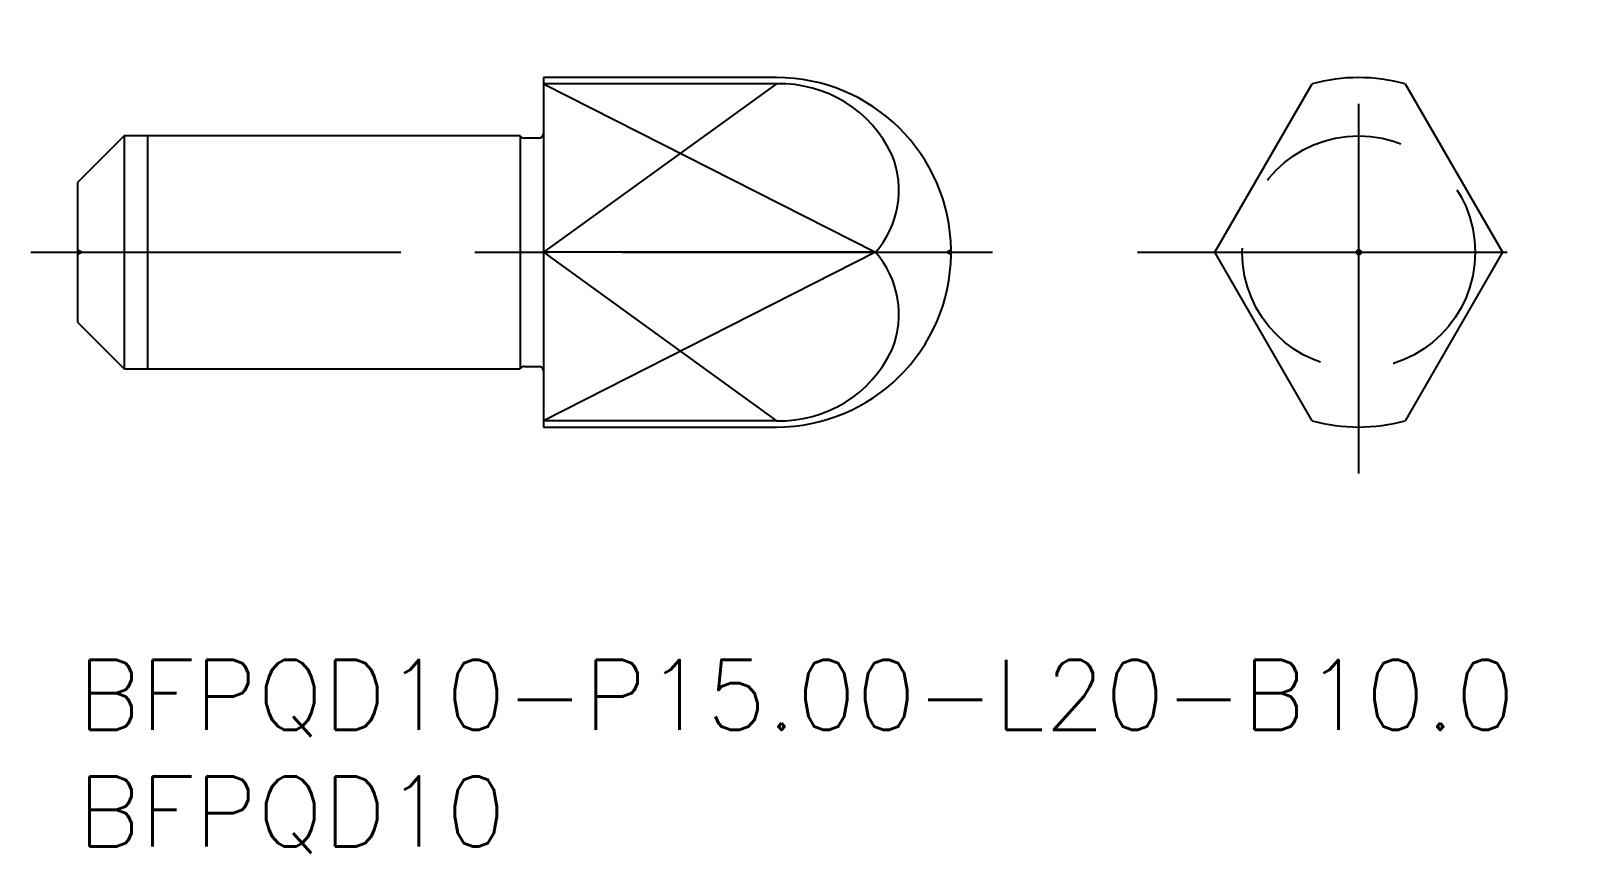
# Model space of a CAD drawing. Extents: x -2 to 64.5, y -8.3 to 27.
import ezdxf

# ---------------------------------------------------------------- set-up
doc = ezdxf.new("R2010")
doc.units = 0
doc.header["$LTSCALE"] = 0.5
doc.linetypes.add('CENTER', pattern=[50.8, 31.75, -6.35, 6.35, -6.35])
doc.linetypes.add('DASHED', pattern=[19.05, 12.7, -6.35])
for name, color, linetype in [('MSM_CENTER', 1, 'CENTER'), ('MSM_CONTINUOUS', 7, 'CONTINUOUS'), ('MSM_DASHED', 4, 'DASHED'), ('MSM_NARROW', 5, 'CONTINUOUS'), ('MSM_PART_NUMBER', 7, 'CONTINUOUS')]:
    doc.layers.add(name, color=color, linetype=linetype)
doc.styles.get("Standard").update_dxf_attribs({"font": 'txt.shx', "height": 0.5, "bigfont": 'bigfont.shx'})

# ---------------------------------------------------------------- blocks, each defined once
blk = doc.blocks.new('*U18')
at = {"layer": 'MSM_PART_NUMBER'}
blk.add_text('BFPQD10-P15.00-L20-B10.0', height=3, dxfattribs=at).set_placement((0, -3))
blk = doc.blocks.new('*U19')
at = {"layer": 'MSM_PART_NUMBER'}
blk.add_text('BFPQD10', height=3, dxfattribs=at).set_placement((0, -8))

msp = doc.modelspace()

# ---------------------------------------------------------------- linework, layer by layer
at = {"layer": 'MSM_CENTER'}
for p, q in [((54.999, 8), (54.999, 27)), ((-2, 17.5), (39.499, 17.5)), ((45.499, 17.5), (64.499, 17.5))]:
    msp.add_line(p, q, dxfattribs=at)
at = {"layer": 'MSM_CONTINUOUS'}
for p, q in [((30, 25), (20, 25)), ((20, 25), (20, 10)), ((30, 24.728), (20, 24.728)), ((48.826, 17.5), (52.999, 24.728)), ((56.999, 24.728), (61.173, 17.5)), ((2, 22.5), (0, 20.5)), ((19, 22.5), (2, 22.5)), ((2, 22.5), (2, 12.5)), ((19, 22.5), (19, 12.5)), ((19.8, 22.4), (19.173, 22.4)), ((0, 20.5), (0, 14.5)), ((34.259, 17.5), (20, 17.5)), ((37.499, 17.4), (37.499, 17.6)), ((52.999, 10.272), (48.826, 17.5)), ((61.173, 17.5), (56.999, 10.272)), ((0, 14.5), (2, 12.5)), ((2, 12.5), (19, 12.5)), ((19.173, 12.6), (19.8, 12.6)), ((30, 10.272), (20, 10.272)), ((20, 10), (30, 10))]:
    msp.add_line(p, q, dxfattribs=at)
msp.add_circle((54.999, 17.5), 0.0996, dxfattribs=at)
for centre, radius, start, end in [((30, 17.5), 7.5, 0.76105, 90), ((30.169, 19.44), 5.292, 24.87718, 91.83157), ((54.999, 17.5), 7.5, 74.53399, 105.46601), ((19.173, 22.6), 0.2, 210, 270), ((19.8, 22.6), 0.2, 270, 0), ((31.224, 20.161), 4.037, 318.75794, 21.88178), ((30, 17.5), 7.5, 270, 359.23895), ((31.224, 14.839), 4.037, 338.11822, 41.24206), ((30.169, 15.56), 5.292, 268.16843, 335.12282), ((19.173, 12.4), 0.2, 90, 150), ((19.8, 12.4), 0.2, 0, 90), ((54.999, 17.5), 7.5, 254.53399, 285.46601)]:
    msp.add_arc(centre, radius, start, end, dxfattribs=at)
at = {"layer": 'MSM_DASHED'}
for p, q in [((0.173, 17.5), (0, 17.6)), ((0, 17.4), (0.173, 17.5)), ((37.499, 17.6), (37.327, 17.5)), ((37.327, 17.5), (37.499, 17.4))]:
    msp.add_line(p, q, dxfattribs=at)
msp.add_circle((54.999, 17.5), 5, dxfattribs=at)
at = {"layer": 'MSM_NARROW'}
for p, q in [((20, 24.728), (34.259, 17.5)), ((30, 24.728), (20, 17.5)), ((3, 22.5), (3, 12.5)), ((34.259, 17.5), (20, 10.272)), ((20, 17.5), (30, 10.272))]:
    msp.add_line(p, q, dxfattribs=at)

# ---------------------------------------------------------------- block references
at = {"layer": 'MSM_CONTINUOUS'}
for name in ['*U18', '*U19']:
    msp.add_blockref(name, (0, 0), dxfattribs=at)

doc.saveas('drawing.dxf')
